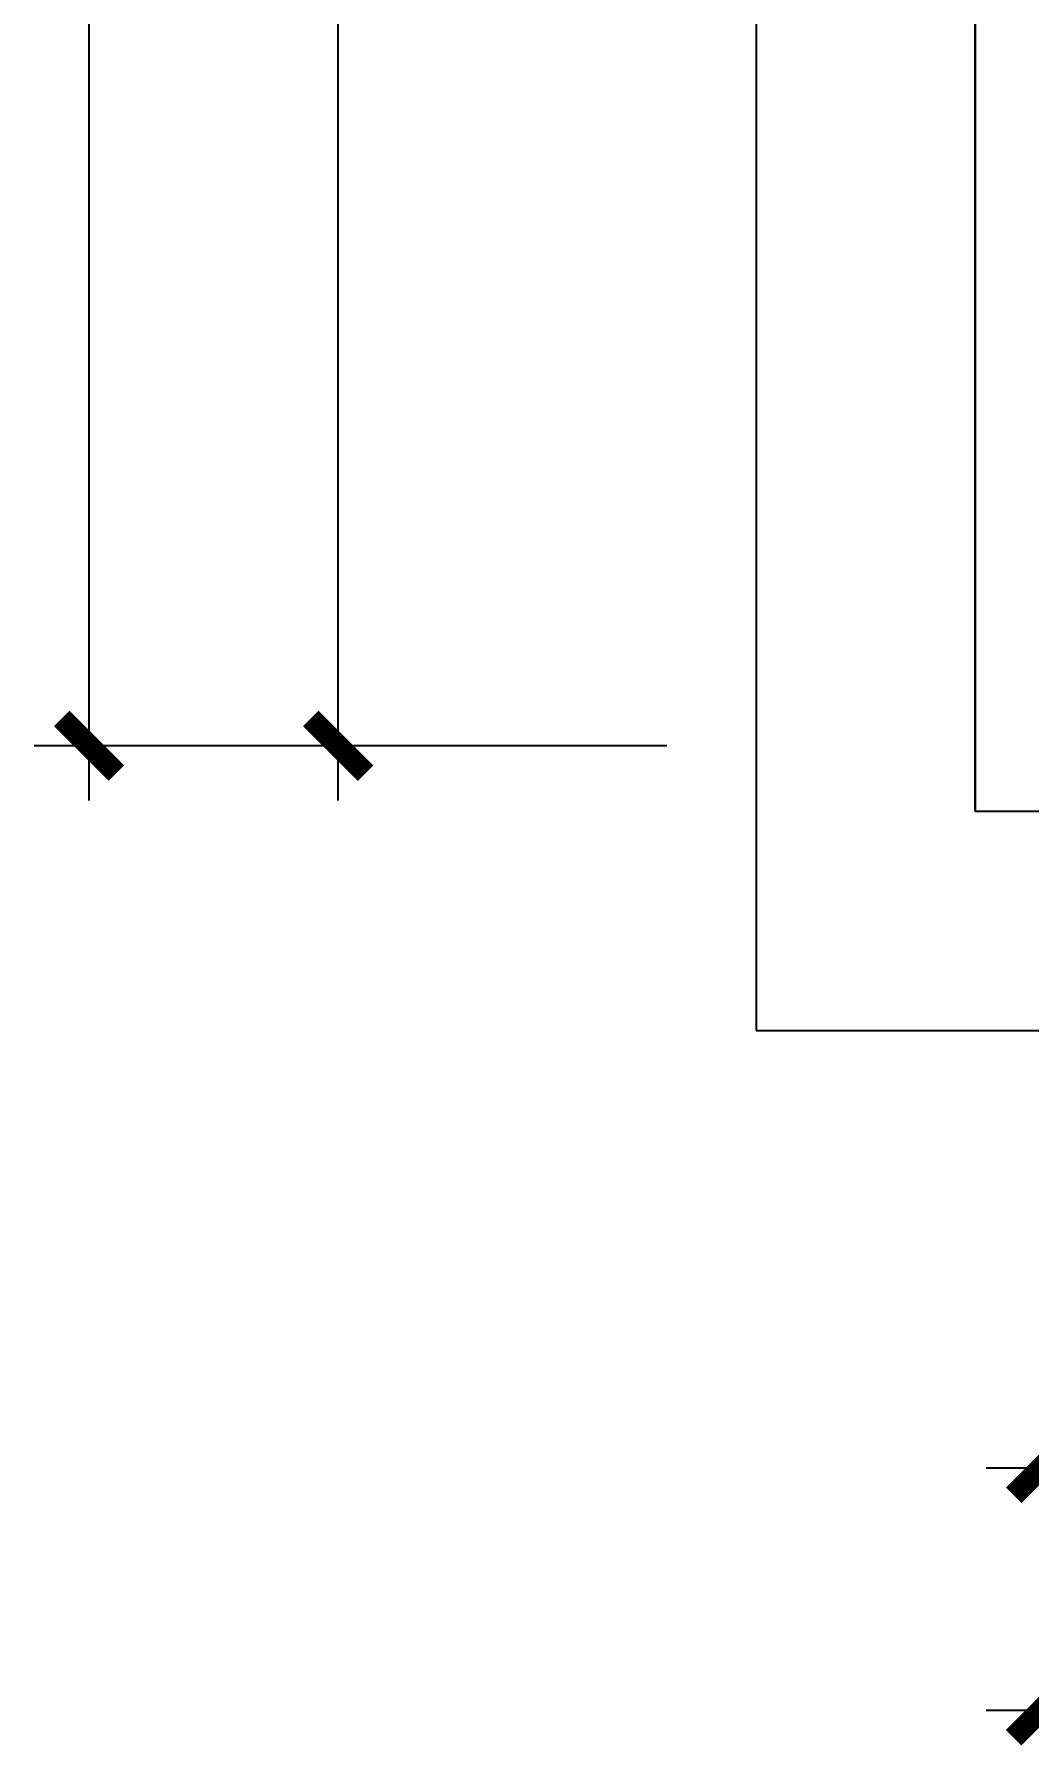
# Model space of a CAD drawing. Header units: inches. Extents: x 24920 to 61775, y 10942 to 38819.
# Drawn here: x 57976 to 58430, y 21959 to 22742 of the extents above; entities that cross this region are included whole.
import ezdxf

# ---------------------------------------------------------------- set-up
doc = ezdxf.new("R2010")
doc.units = ezdxf.units.IN
doc.header["$MEASUREMENT"] = 0
doc.header["$PDMODE"] = 1
doc.layers.add('A-JLA_原建筑墙体', color=2, linetype='Continuous')
doc.layers.add('KB', color=14, linetype='Continuous')
doc.styles.add('DIM', font='simplex.shx', dxfattribs={"width": 0.6, "bigfont": 'extfont.shx'})
doc.dimstyles.new('1比25', dxfattribs={"dimscale": 25, "dimtxt": 3.5, "dimasz": 1, "dimexe": 1, "dimexo": 1, "dimgap": 0.6, "dimtad": 1, "dimdec": 0, "dimrnd": 5, "dimzin": 0, "dimdsep": 46, "dimtxsty": 'DIM', "dimblk": 'ARCHTICK', "dimcen": 0.09, "dimdle": 1, "dimclrd": 1, "dimclre": 1, "dimclrt": 1, "dimadec": 0, "dimazin": 0, "dimtfac": 1, "dimtdec": 0, "dimtix": 1, "dimtmove": 2, "dimatfit": 3, "dimldrblk": '引线箭头（自定义）', "dimfxl": 0, "dimtolj": 1, "dimtzin": 0, "dimarcsym": 0})

# ---------------------------------------------------------------- blocks, each defined once
blk = doc.blocks.new('_ArchTick')
at = {"color": 0, "linetype": 'ByBlock', "const_width": 0.4}
blk.add_lwpolyline([(-0.5, -0.5), (0.5, 0.5)], dxfattribs=at)
blk = doc.blocks.new('*D820')
at = {"color": 1, "lineweight": -2, "transparency": 16777216}
for p, q in [((58114.83, 22216.53), (58114.83, 24066.53)), ((58264.83, 24041.53), (58089.83, 24041.53)), ((58264.83, 22241.53), (58089.83, 22241.53))]:
    blk.add_line(p, q, dxfattribs=at)
at = {"layer": 'Defpoints', "color": 0, "transparency": 16777216}
for p in [(58114.83, 24041.53), (58435.6, 24041.53), (58435.6, 22241.53)]:
    blk.add_point(p, dxfattribs=at)
at = {"color": 1, "lineweight": -2, "transparency": 16777216, "xscale": 25, "yscale": 25, "zscale": 25}
for p, rotation in [((58114.83, 24041.53), 90), ((58114.83, 22241.53), 270)]:
    blk.add_blockref('_ArchTick', p, dxfattribs=dict(at, rotation=rotation))
at = {"color": 1, "transparency": 16777216, "insert": (58056.08, 23141.53), "char_height": 87.5, "attachment_point": 5, "rotation": 90, "style": 'DIM'}
blk.add_mtext('\\A1;1800', dxfattribs=at)
blk = doc.blocks.new('引线箭头（自定义）')
at = {"linetype": 'ByBlock', "lineweight": -2}
h = blk.add_hatch(color=8, dxfattribs=at)
h.dxf.hatch_style = 1
h.paths.add_polyline_path([(-1.195, -0.955), (-0.315, 0), (-1.201, 0.958), (-0.912, 1.212), (0, 0), (-0.912, -1.209)])
at = {"color": 0, "linetype": 'ByBlock', "lineweight": -2}
blk.add_line((-0.315, 0), (-4.751, 0), dxfattribs=at)
blk.add_lwpolyline([(-1.195, -0.955), (-0.315, 0), (-1.201, 0.958), (-0.912, 1.212), (0, 0), (-0.912, -1.209)], close=True, dxfattribs=at)
blk = doc.blocks.new('*D1519')
at = {"color": 1, "lineweight": -2, "transparency": 16777216}
for p, q in [((58001.18, 22216.53), (58001.18, 25106.53)), ((58151.18, 25081.53), (57976.18, 25081.53)), ((58151.18, 22241.53), (57976.18, 22241.53))]:
    blk.add_line(p, q, dxfattribs=at)
at = {"layer": 'Defpoints', "color": 0, "transparency": 16777216}
for p in [(58001.18, 25081.53), (58435.6, 25081.53), (58435.6, 22241.53)]:
    blk.add_point(p, dxfattribs=at)
at = {"color": 1, "lineweight": -2, "transparency": 16777216, "xscale": 25, "yscale": 25, "zscale": 25}
for p, rotation in [((58001.18, 25081.53), 90), ((58001.18, 22241.53), 270)]:
    blk.add_blockref('_ArchTick', p, dxfattribs=dict(at, rotation=rotation))
at = {"color": 1, "transparency": 16777216, "insert": (57942.43, 23661.53), "char_height": 87.5, "attachment_point": 5, "rotation": 90, "style": 'DIM'}
blk.add_mtext('\\A1;2840', dxfattribs=at)
blk = doc.blocks.new('*D1520')
at = {"color": 1, "lineweight": -2, "transparency": 16777216}
for p, q in [((58435.6, 22061.92), (58435.6, 21886.92)), ((59385.6, 22061.92), (59385.6, 21886.92)), ((58410.6, 21911.92), (59410.6, 21911.92))]:
    blk.add_line(p, q, dxfattribs=at)
at = {"layer": 'Defpoints', "color": 0, "transparency": 16777216}
for p in [(58435.6, 22241.53), (59385.6, 22211.53), (59385.6, 21911.92)]:
    blk.add_point(p, dxfattribs=at)
at = {"color": 1, "lineweight": -2, "transparency": 16777216, "xscale": 25, "yscale": 25, "zscale": 25, "rotation": 180}
blk.add_blockref('_ArchTick', (58435.6, 21911.92), dxfattribs=at)
at = {"color": 1, "lineweight": -2, "transparency": 16777216, "xscale": 25, "yscale": 25, "zscale": 25}
blk.add_blockref('_ArchTick', (59385.6, 21911.92), dxfattribs=at)
at = {"color": 1, "transparency": 16777216, "insert": (58910.6, 21970.67), "char_height": 87.5, "attachment_point": 5, "style": 'DIM'}
blk.add_mtext('\\A1;950', dxfattribs=at)
blk = doc.blocks.new('*D1521')
at = {"color": 1, "lineweight": -2, "transparency": 16777216}
for p, q in [((58435.6, 21951.25), (58435.6, 21776.25)), ((60775.6, 21951.25), (60775.6, 21776.25)), ((60800.6, 21801.25), (58410.6, 21801.25))]:
    blk.add_line(p, q, dxfattribs=at)
at = {"layer": 'Defpoints', "color": 0, "transparency": 16777216}
for p in [(58435.6, 22045.48), (60775.6, 22045.48), (58435.6, 21801.25)]:
    blk.add_point(p, dxfattribs=at)
at = {"color": 1, "lineweight": -2, "transparency": 16777216, "xscale": 25, "yscale": 25, "zscale": 25, "rotation": 180}
blk.add_blockref('_ArchTick', (58435.6, 21801.25), dxfattribs=at)
at = {"color": 1, "lineweight": -2, "transparency": 16777216, "xscale": 25, "yscale": 25, "zscale": 25}
blk.add_blockref('_ArchTick', (60775.6, 21801.25), dxfattribs=at)
at = {"color": 1, "transparency": 16777216, "insert": (59605.6, 21860), "char_height": 87.5, "attachment_point": 5, "style": 'DIM'}
blk.add_mtext('\\A1;2340', dxfattribs=at)
blk = doc.blocks.new('eahreh')
at = {"layer": 'A-JLA_原建筑墙体', "color": 4}
for p, q in [((58305.6, 25211.53), (58305.6, 22111.53)), ((58405.6, 23411.53), (58405.6, 22211.53)), ((58305.6, 23311.53), (58305.6, 22211.53)), ((59385.6, 22211.53), (58405.6, 22211.53)), ((58305.6, 22111.53), (59385.6, 22111.53))]:
    blk.add_line(p, q, dxfattribs=at)
at = {"layer": 'KB', "color": 4}
for points in [[(58405.6, 22211.53), (58405.6, 24011.53)], [(59305.6, 22211.53), (58405.6, 22211.53)]]:
    blk.add_lwpolyline(points, dxfattribs=at)
for base, p2, picture, middle in [((58001.18, 25081.53), (58435.6, 25081.53), '*D1519', (57942.43, 23661.53)), ((58114.83, 24041.53), (58435.6, 24041.53), '*D820', (58056.08, 23141.53))]:
    dim = blk.add_linear_dim(base=base, p1=(58435.6, 22241.53), p2=p2, angle=90, dimstyle='1比25')
    dim.commit()
    dim.dimension.update_dxf_attribs({"geometry": picture, "text_midpoint": middle})
for base, p1, p2, picture, middle in [((59385.6, 21911.92), (58435.6, 22241.53), (59385.6, 22211.53), '*D1520', (58910.6, 21970.67)), ((58435.6, 21801.25), (60775.6, 22045.48), (58435.6, 22045.48), '*D1521', (59605.6, 21860))]:
    dim = blk.add_linear_dim(base=base, p1=p1, p2=p2, dimstyle='1比25')
    dim.commit()
    dim.dimension.update_dxf_attribs({"geometry": picture, "text_midpoint": middle})

msp = doc.modelspace()

# ---------------------------------------------------------------- block references
msp.add_blockref('eahreh', (0, 175.5))

doc.saveas('drawing.dxf')
